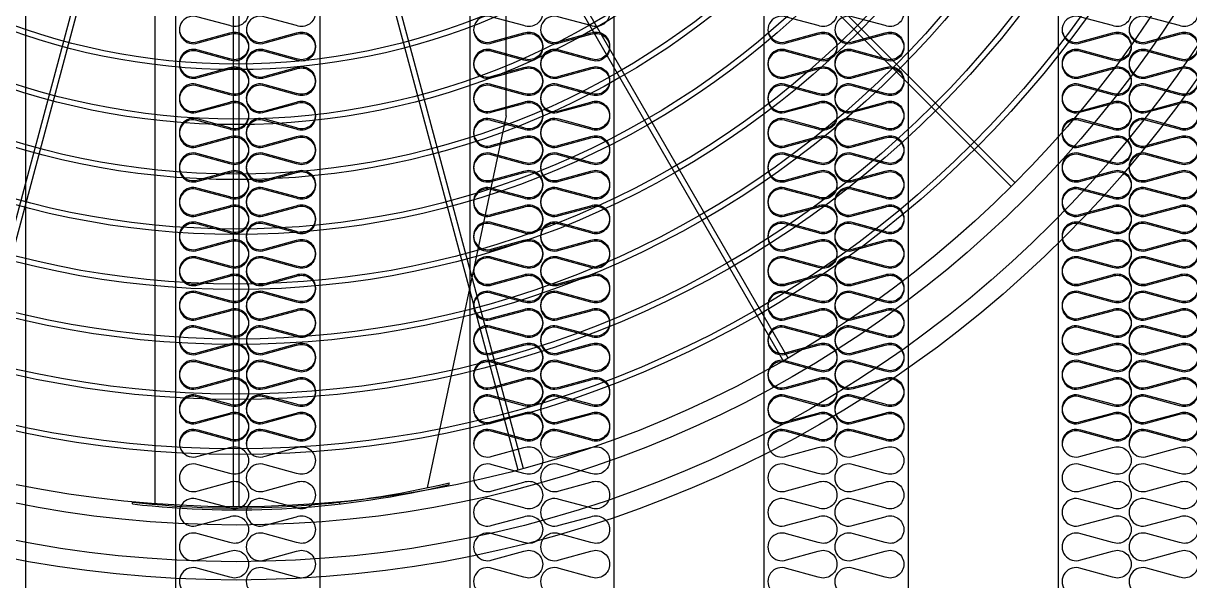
# Model space of a CAD drawing. Header units: millimetres. Extents: x 2197 to 34309, y 1850 to 24558.
# Drawn here: x 7484 to 8697, y 10159 to 10738 of the extents above; entities that cross this region are included whole.
import ezdxf

# ---------------------------------------------------------------- set-up
doc = ezdxf.new("R2010")
doc.units = ezdxf.units.MM
for name, color, linetype in [('LINE', 7, 'Continuous'), ('SMS', 220, 'Continuous'), ('냉각탑', 4, 'Continuous')]:
    doc.layers.add(name, color=color, linetype=linetype)

# ---------------------------------------------------------------- blocks, each defined once
blk = doc.blocks.new('A$C1FB73ED1')
for p, q in [((1326.6, 1237.6), (2130.6, 433.6)), ((1308.9, 1224), (1877.4, 239.3)), ((1314.1, 1227), (1882.6, 242.3)), ((1322.4, 1233.4), (2126.4, 429.4)), ((1260.8, 1220), (966.5, 121.7)), ((1266.6, 1218.4), (972.3, 120.1)), ((1277, 1217.1), (1277, 80)), ((1283, 1217.1), (1283, 80)), ((1293.4, 1218.4), (1587.7, 120.1)), ((1299.2, 1220), (1593.5, 121.7))]:
    blk.add_line(p, q)
for radius in [1280, 1260, 1220, 1200]:
    blk.add_circle((1280, 1280), radius)
at = {"ltscale": 5}
for radius in [1143, 1137, 1083, 1077, 1023, 1017, 963, 957, 903, 897, 843, 837, 783, 777, 723, 717]:
    blk.add_circle((1280, 1280), radius, dxfattribs=at)
at = {"layer": 'LINE', "color": 7}
for p, q in [((1574.8, 506.6), (1574.8, 1010)), ((1191.8, 82.5), (1191.8, 993)), ((1574.8, 506.6), (1488.5, 100.6)), ((1512.8, 104.1), (1512.8, 106.1)), ((1166.8, 83), (1166.8, 85)), ((1393.2, 83), (1393.2, 85))]:
    blk.add_line(p, q, dxfattribs=at)
for radius, start, end in [(998, 263.4876, 283.487), (1000, 263.5007, 283.4595)]:
    blk.add_arc((1280, 1076.6), radius, start, end, dxfattribs=at)
blk = doc.blocks.new('3')
at = {"color": 7}
for p, q in [((7486.6, 13215.9), (7486.6, 9737.9)), ((7642.6, 13215.9), (7642.6, 9737.9)), ((7792.6, 13215.9), (7792.6, 9737.9)), ((7948.6, 13215.9), (7948.6, 9737.9)), ((8098.6, 13215.9), (8098.6, 9737.9)), ((8254.6, 13215.9), (8254.6, 9737.9)), ((8404.6, 13215.9), (8404.6, 9737.9)), ((8560.6, 13215.9), (8560.6, 9737.9))]:
    blk.add_line(p, q, dxfattribs=at)
at = {"layer": 'SMS', "color": 5, "elevation": 0}
for points in [[(7718.5, 10749.6, -0.524856), (7699, 10736.1), (7666.1, 10745, 1.449198), (7666.1, 10718.2), (7699, 10727.1, -0.524856), (7718.5, 10713.6, -0.524856), (7699, 10700.2), (7666.1, 10709.1, 1.449198), (7666.1, 10682.3), (7699, 10691.2, -0.524856), (7718.5, 10677.7, -0.524856), (7699, 10664.3), (7666.1, 10673.2, 1.449198), (7666.1, 10646.4), (7699, 10655.3, -0.524856), (7718.5, 10641.8, -0.524856), (7699, 10628.4), (7666.1, 10637.3, 1.449198), (7666.1, 10610.4), (7699, 10619.3, -0.524856), (7718.5, 10605.9, -0.524856), (7699, 10592.5), (7666.1, 10601.4, 1.449198), (7666.1, 10574.5), (7699, 10583.4, -0.524856), (7718.5, 10570, -0.524856), (7699, 10556.6), (7666.1, 10565.5, 1.449198), (7666.1, 10538.6), (7699, 10547.5, -0.524856), (7718.5, 10534.1, -0.524856), (7699, 10520.7), (7666.1, 10529.6, 1.449198), (7666.1, 10502.7), (7699, 10511.6, -0.524856), (7718.5, 10498.2, -0.524856), (7699, 10484.8), (7666.1, 10493.7, 1.449198), (7666.1, 10466.8), (7699, 10475.7, -0.524856), (7718.5, 10462.3, -0.524856), (7699, 10448.8), (7666.1, 10457.8, 1.449198), (7666.1, 10430.9), (7699, 10439.8, -0.524856), (7718.5, 10426.4, -0.524856), (7699, 10412.9), (7666.1, 10421.8, 1.449198), (7666.1, 10395), (7699, 10403.9, -0.524856), (7718.5, 10390.5, -0.524856), (7699, 10377), (7666.1, 10385.9, 1.449198), (7666.1, 10359.1), (7699, 10368, -0.524856), (7718.5, 10354.5, -0.524856), (7699, 10341.1), (7666.1, 10350, 0.440524), (7647.2, 10340.5, 0.440524)], [(7788.1, 10749.6, -0.524856), (7768.6, 10736.1), (7735.7, 10745, 1.449198), (7735.7, 10718.2), (7768.6, 10727.1, -0.524856), (7788.1, 10713.6, -0.524856), (7768.6, 10700.2), (7735.7, 10709.1, 1.449198), (7735.7, 10682.3), (7768.6, 10691.2, -0.524856), (7788.1, 10677.7, -0.524856), (7768.6, 10664.3), (7735.7, 10673.2, 1.449198), (7735.7, 10646.4), (7768.6, 10655.3, -0.524856), (7788.1, 10641.8, -0.524856), (7768.6, 10628.4), (7735.7, 10637.3, 1.449198), (7735.7, 10610.4), (7768.6, 10619.3, -0.524856), (7788.1, 10605.9, -0.524856), (7768.6, 10592.5), (7735.7, 10601.4, 1.449198), (7735.7, 10574.5), (7768.6, 10583.4, -0.524856), (7788.1, 10570, -0.524856), (7768.6, 10556.6), (7735.7, 10565.5, 1.449198), (7735.7, 10538.6), (7768.6, 10547.5, -0.524856), (7788.1, 10534.1, -0.524856), (7768.6, 10520.7), (7735.7, 10529.6, 1.449198), (7735.7, 10502.7), (7768.6, 10511.6, -0.524856), (7788.1, 10498.2, -0.524856), (7768.6, 10484.8), (7735.7, 10493.7, 1.449198), (7735.7, 10466.8), (7768.6, 10475.7, -0.524856), (7788.1, 10462.3, -0.524856), (7768.6, 10448.8), (7735.7, 10457.8, 1.449198), (7735.7, 10430.9), (7768.6, 10439.8, -0.524856), (7788.1, 10426.4, -0.524856), (7768.6, 10412.9), (7735.7, 10421.8, 1.449198), (7735.7, 10395), (7768.6, 10403.9, -0.524856), (7788.1, 10390.5, -0.524856), (7768.6, 10377), (7735.7, 10385.9, 1.449198), (7735.7, 10359.1), (7768.6, 10368, -0.524856), (7788.1, 10354.5, -0.524856), (7768.6, 10341.1), (7735.7, 10350, 0.440524), (7716.8, 10340.5, 0.440524)], [(8024.5, 10749.6, -0.524856), (8005, 10736.1), (7972.1, 10745, 1.449198), (7972.1, 10718.2), (8005, 10727.1, -0.524856), (8024.5, 10713.6, -0.524856), (8005, 10700.2), (7972.1, 10709.1, 1.449198), (7972.1, 10682.3), (8005, 10691.2, -0.524856), (8024.5, 10677.7, -0.524856), (8005, 10664.3), (7972.1, 10673.2, 1.449198), (7972.1, 10646.4), (8005, 10655.3, -0.524856), (8024.5, 10641.8, -0.524856), (8005, 10628.4), (7972.1, 10637.3, 1.449198), (7972.1, 10610.4), (8005, 10619.3, -0.524856), (8024.5, 10605.9, -0.524856), (8005, 10592.5), (7972.1, 10601.4, 1.449198), (7972.1, 10574.5), (8005, 10583.4, -0.524856), (8024.5, 10570, -0.524856), (8005, 10556.6), (7972.1, 10565.5, 1.449198), (7972.1, 10538.6), (8005, 10547.5, -0.524856), (8024.5, 10534.1, -0.524856), (8005, 10520.7), (7972.1, 10529.6, 1.449198), (7972.1, 10502.7), (8005, 10511.6, -0.524856), (8024.5, 10498.2, -0.524856), (8005, 10484.8), (7972.1, 10493.7, 1.449198), (7972.1, 10466.8), (8005, 10475.7, -0.524856), (8024.5, 10462.3, -0.524856), (8005, 10448.8), (7972.1, 10457.8, 1.449198), (7972.1, 10430.9), (8005, 10439.8, -0.524856), (8024.5, 10426.4, -0.524856), (8005, 10412.9), (7972.1, 10421.8, 1.449198), (7972.1, 10395), (8005, 10403.9, -0.524856), (8024.5, 10390.5, -0.524856), (8005, 10377), (7972.1, 10385.9, 1.449198), (7972.1, 10359.1), (8005, 10368, -0.524856), (8024.5, 10354.5, -0.524856), (8005, 10341.1), (7972.1, 10350, 0.440524), (7953.2, 10340.5, 0.440524)], [(8094.1, 10749.6, -0.524856), (8074.6, 10736.1), (8041.7, 10745, 1.449198), (8041.7, 10718.2), (8074.6, 10727.1, -0.524856), (8094.1, 10713.6, -0.524856), (8074.6, 10700.2), (8041.7, 10709.1, 1.449198), (8041.7, 10682.3), (8074.6, 10691.2, -0.524856), (8094.1, 10677.7, -0.524856), (8074.6, 10664.3), (8041.7, 10673.2, 1.449198), (8041.7, 10646.4), (8074.6, 10655.3, -0.524856), (8094.1, 10641.8, -0.524856), (8074.6, 10628.4), (8041.7, 10637.3, 1.449198), (8041.7, 10610.4), (8074.6, 10619.3, -0.524856), (8094.1, 10605.9, -0.524856), (8074.6, 10592.5), (8041.7, 10601.4, 1.449198), (8041.7, 10574.5), (8074.6, 10583.4, -0.524856), (8094.1, 10570, -0.524856), (8074.6, 10556.6), (8041.7, 10565.5, 1.449198), (8041.7, 10538.6), (8074.6, 10547.5, -0.524856), (8094.1, 10534.1, -0.524856), (8074.6, 10520.7), (8041.7, 10529.6, 1.449198), (8041.7, 10502.7), (8074.6, 10511.6, -0.524856), (8094.1, 10498.2, -0.524856), (8074.6, 10484.8), (8041.7, 10493.7, 1.449198), (8041.7, 10466.8), (8074.6, 10475.7, -0.524856), (8094.1, 10462.3, -0.524856), (8074.6, 10448.8), (8041.7, 10457.8, 1.449198), (8041.7, 10430.9), (8074.6, 10439.8, -0.524856), (8094.1, 10426.4, -0.524856), (8074.6, 10412.9), (8041.7, 10421.8, 1.449198), (8041.7, 10395), (8074.6, 10403.9, -0.524856), (8094.1, 10390.5, -0.524856), (8074.6, 10377), (8041.7, 10385.9, 1.449198), (8041.7, 10359.1), (8074.6, 10368, -0.524856), (8094.1, 10354.5, -0.524856), (8074.6, 10341.1), (8041.7, 10350, 0.440524), (8022.8, 10340.5, 0.440524)], [(8330.5, 10749.6, -0.524856), (8311, 10736.1), (8278.1, 10745, 1.449198), (8278.1, 10718.2), (8311, 10727.1, -0.524856), (8330.5, 10713.6, -0.524856), (8311, 10700.2), (8278.1, 10709.1, 1.449198), (8278.1, 10682.3), (8311, 10691.2, -0.524856), (8330.5, 10677.7, -0.524856), (8311, 10664.3), (8278.1, 10673.2, 1.449198), (8278.1, 10646.4), (8311, 10655.3, -0.524856), (8330.5, 10641.8, -0.524856), (8311, 10628.4), (8278.1, 10637.3, 1.449198), (8278.1, 10610.4), (8311, 10619.3, -0.524856), (8330.5, 10605.9, -0.524856), (8311, 10592.5), (8278.1, 10601.4, 1.449198), (8278.1, 10574.5), (8311, 10583.4, -0.524856), (8330.5, 10570, -0.524856), (8311, 10556.6), (8278.1, 10565.5, 1.449198), (8278.1, 10538.6), (8311, 10547.5, -0.524856), (8330.5, 10534.1, -0.524856), (8311, 10520.7), (8278.1, 10529.6, 1.449198), (8278.1, 10502.7), (8311, 10511.6, -0.524856), (8330.5, 10498.2, -0.524856), (8311, 10484.8), (8278.1, 10493.7, 1.449198), (8278.1, 10466.8), (8311, 10475.7, -0.524856), (8330.5, 10462.3, -0.524856), (8311, 10448.8), (8278.1, 10457.8, 1.449198), (8278.1, 10430.9), (8311, 10439.8, -0.524856), (8330.5, 10426.4, -0.524856), (8311, 10412.9), (8278.1, 10421.8, 1.449198), (8278.1, 10395), (8311, 10403.9, -0.524856), (8330.5, 10390.5, -0.524856), (8311, 10377), (8278.1, 10385.9, 1.449198), (8278.1, 10359.1), (8311, 10368, -0.524856), (8330.5, 10354.5, -0.524856), (8311, 10341.1), (8278.1, 10350, 0.440524), (8259.2, 10340.5, 0.440524)], [(8400.1, 10749.6, -0.524856), (8380.6, 10736.1), (8347.7, 10745, 1.449198), (8347.7, 10718.2), (8380.6, 10727.1, -0.524856), (8400.1, 10713.6, -0.524856), (8380.6, 10700.2), (8347.7, 10709.1, 1.449198), (8347.7, 10682.3), (8380.6, 10691.2, -0.524856), (8400.1, 10677.7, -0.524856), (8380.6, 10664.3), (8347.7, 10673.2, 1.449198), (8347.7, 10646.4), (8380.6, 10655.3, -0.524856), (8400.1, 10641.8, -0.524856), (8380.6, 10628.4), (8347.7, 10637.3, 1.449198), (8347.7, 10610.4), (8380.6, 10619.3, -0.524856), (8400.1, 10605.9, -0.524856), (8380.6, 10592.5), (8347.7, 10601.4, 1.449198), (8347.7, 10574.5), (8380.6, 10583.4, -0.524856), (8400.1, 10570, -0.524856), (8380.6, 10556.6), (8347.7, 10565.5, 1.449198), (8347.7, 10538.6), (8380.6, 10547.5, -0.524856), (8400.1, 10534.1, -0.524856), (8380.6, 10520.7), (8347.7, 10529.6, 1.449198), (8347.7, 10502.7), (8380.6, 10511.6, -0.524856), (8400.1, 10498.2, -0.524856), (8380.6, 10484.8), (8347.7, 10493.7, 1.449198), (8347.7, 10466.8), (8380.6, 10475.7, -0.524856), (8400.1, 10462.3, -0.524856), (8380.6, 10448.8), (8347.7, 10457.8, 1.449198), (8347.7, 10430.9), (8380.6, 10439.8, -0.524856), (8400.1, 10426.4, -0.524856), (8380.6, 10412.9), (8347.7, 10421.8, 1.449198), (8347.7, 10395), (8380.6, 10403.9, -0.524856), (8400.1, 10390.5, -0.524856), (8380.6, 10377), (8347.7, 10385.9, 1.449198), (8347.7, 10359.1), (8380.6, 10368, -0.524856), (8400.1, 10354.5, -0.524856), (8380.6, 10341.1), (8347.7, 10350, 0.440524), (8328.8, 10340.5, 0.440524)], [(8636.5, 10749.6, -0.524856), (8617, 10736.1), (8584.1, 10745, 1.449198), (8584.1, 10718.2), (8617, 10727.1, -0.524856), (8636.5, 10713.6, -0.524856), (8617, 10700.2), (8584.1, 10709.1, 1.449198), (8584.1, 10682.3), (8617, 10691.2, -0.524856), (8636.5, 10677.7, -0.524856), (8617, 10664.3), (8584.1, 10673.2, 1.449198), (8584.1, 10646.4), (8617, 10655.3, -0.524856), (8636.5, 10641.8, -0.524856), (8617, 10628.4), (8584.1, 10637.3, 1.449198), (8584.1, 10610.4), (8617, 10619.3, -0.524856), (8636.5, 10605.9, -0.524856), (8617, 10592.5), (8584.1, 10601.4, 1.449198), (8584.1, 10574.5), (8617, 10583.4, -0.524856), (8636.5, 10570, -0.524856), (8617, 10556.6), (8584.1, 10565.5, 1.449198), (8584.1, 10538.6), (8617, 10547.5, -0.524856), (8636.5, 10534.1, -0.524856), (8617, 10520.7), (8584.1, 10529.6, 1.449198), (8584.1, 10502.7), (8617, 10511.6, -0.524856), (8636.5, 10498.2, -0.524856), (8617, 10484.8), (8584.1, 10493.7, 1.449198), (8584.1, 10466.8), (8617, 10475.7, -0.524856), (8636.5, 10462.3, -0.524856), (8617, 10448.8), (8584.1, 10457.8, 1.449198), (8584.1, 10430.9), (8617, 10439.8, -0.524856), (8636.5, 10426.4, -0.524856), (8617, 10412.9), (8584.1, 10421.8, 1.449198), (8584.1, 10395), (8617, 10403.9, -0.524856), (8636.5, 10390.5, -0.524856), (8617, 10377), (8584.1, 10385.9, 1.449198), (8584.1, 10359.1), (8617, 10368, -0.524856), (8636.5, 10354.5, -0.524856), (8617, 10341.1), (8584.1, 10350, 0.440524), (8565.2, 10340.5, 0.440524)], [(8706.1, 10749.6, -0.524856), (8686.6, 10736.1), (8653.7, 10745, 1.449198), (8653.7, 10718.2), (8686.6, 10727.1, -0.524856), (8706.1, 10713.6, -0.524856), (8686.6, 10700.2), (8653.7, 10709.1, 1.449198), (8653.7, 10682.3), (8686.6, 10691.2, -0.524856), (8706.1, 10677.7, -0.524856), (8686.6, 10664.3), (8653.7, 10673.2, 1.449198), (8653.7, 10646.4), (8686.6, 10655.3, -0.524856), (8706.1, 10641.8, -0.524856), (8686.6, 10628.4), (8653.7, 10637.3, 1.449198), (8653.7, 10610.4), (8686.6, 10619.3, -0.524856), (8706.1, 10605.9, -0.524856), (8686.6, 10592.5), (8653.7, 10601.4, 1.449198), (8653.7, 10574.5), (8686.6, 10583.4, -0.524856), (8706.1, 10570, -0.524856), (8686.6, 10556.6), (8653.7, 10565.5, 1.449198), (8653.7, 10538.6), (8686.6, 10547.5, -0.524856), (8706.1, 10534.1, -0.524856), (8686.6, 10520.7), (8653.7, 10529.6, 1.449198), (8653.7, 10502.7), (8686.6, 10511.6, -0.524856), (8706.1, 10498.2, -0.524856), (8686.6, 10484.8), (8653.7, 10493.7, 1.449198), (8653.7, 10466.8), (8686.6, 10475.7, -0.524856), (8706.1, 10462.3, -0.524856), (8686.6, 10448.8), (8653.7, 10457.8, 1.449198), (8653.7, 10430.9), (8686.6, 10439.8, -0.524856), (8706.1, 10426.4, -0.524856), (8686.6, 10412.9), (8653.7, 10421.8, 1.449198), (8653.7, 10395), (8686.6, 10403.9, -0.524856), (8706.1, 10390.5, -0.524856), (8686.6, 10377), (8653.7, 10385.9, 1.449198), (8653.7, 10359.1), (8686.6, 10368, -0.524856), (8706.1, 10354.5, -0.524856), (8686.6, 10341.1), (8653.7, 10350, 0.440524), (8634.8, 10340.5, 0.440524)], [(7647.1, 10729.4, 0.446849), (7666.1, 10719.6), (7699, 10728.5, -0.524856), (7718.5, 10715, -0.524856), (7699, 10701.6), (7666.1, 10710.5, 1.449198), (7666.1, 10683.6), (7699, 10692.5, -0.524856), (7718.5, 10679.1, -0.524856), (7699, 10665.7), (7666.1, 10674.6, 1.449198), (7666.1, 10647.7), (7699, 10656.6, -0.524856), (7718.5, 10643.2, -0.524856), (7699, 10629.8), (7666.1, 10638.7, 1.449198), (7666.1, 10611.8), (7699, 10620.7, -0.524856), (7718.5, 10607.3, -0.524856), (7699, 10593.9), (7666.1, 10602.8, 1.449198), (7666.1, 10575.9), (7699, 10584.8, -0.524856), (7718.5, 10571.4, -0.524856), (7699, 10558), (7666.1, 10566.9, 1.449198), (7666.1, 10540), (7699, 10548.9, -0.524856), (7718.5, 10535.5, -0.524856), (7699, 10522), (7666.1, 10531, 1.449198), (7666.1, 10504.1), (7699, 10513, -0.524856), (7718.5, 10499.6, -0.524856), (7699, 10486.1), (7666.1, 10495, 1.449198), (7666.1, 10468.2), (7699, 10477.1, -0.524856), (7718.5, 10463.7, -0.524856), (7699, 10450.2), (7666.1, 10459.1, 1.449198), (7666.1, 10432.3), (7699, 10441.2, -0.524856), (7718.5, 10427.7, -0.524856), (7699, 10414.3), (7666.1, 10423.2, 1.449198), (7666.1, 10396.4), (7699, 10405.3, -0.524856), (7718.5, 10391.8, -0.524856), (7699, 10378.4), (7666.1, 10387.3, 1.449198), (7666.1, 10360.5), (7699, 10369.4, -0.524856), (7718.5, 10355.9, -0.524856), (7699, 10342.5), (7666.1, 10351.4, 1.449198), (7666.1, 10324.5), (7699, 10333.4, -0.524856), (7718.5, 10320, -0.524856), (7699, 10306.6), (7666.1, 10315.5, 1.449198), (7666.1, 10288.6), (7699, 10297.5, -0.524856), (7718.5, 10284.1, -0.524856), (7699, 10270.7), (7666.1, 10279.6, 1.449198), (7666.1, 10252.7), (7699, 10261.6, -0.524856), (7718.5, 10248.2, -0.524856), (7699, 10234.8), (7666.1, 10243.7, 1.449198), (7666.1, 10216.8), (7699, 10225.7, -0.524856), (7718.5, 10212.3, -0.524856), (7699, 10198.9), (7666.1, 10207.8, 1.449198), (7666.1, 10180.9), (7699, 10189.8, -0.524856), (7718.5, 10176.4, -0.524856), (7699, 10162.9), (7666.1, 10171.9, 1.449198), (7666.1, 10145)], [(7716.7, 10729.4, 0.446849), (7735.7, 10719.6), (7768.6, 10728.5, -0.524856), (7788.1, 10715, -0.524856), (7768.6, 10701.6), (7735.7, 10710.5, 1.449198), (7735.7, 10683.6), (7768.6, 10692.5, -0.524856), (7788.1, 10679.1, -0.524856), (7768.6, 10665.7), (7735.7, 10674.6, 1.449198), (7735.7, 10647.7), (7768.6, 10656.6, -0.524856), (7788.1, 10643.2, -0.524856), (7768.6, 10629.8), (7735.7, 10638.7, 1.449198), (7735.7, 10611.8), (7768.6, 10620.7, -0.524856), (7788.1, 10607.3, -0.524856), (7768.6, 10593.9), (7735.7, 10602.8, 1.449198), (7735.7, 10575.9), (7768.6, 10584.8, -0.524856), (7788.1, 10571.4, -0.524856), (7768.6, 10558), (7735.7, 10566.9, 1.449198), (7735.7, 10540), (7768.6, 10548.9, -0.524856), (7788.1, 10535.5, -0.524856), (7768.6, 10522), (7735.7, 10531, 1.449198), (7735.7, 10504.1), (7768.6, 10513, -0.524856), (7788.1, 10499.6, -0.524856), (7768.6, 10486.1), (7735.7, 10495, 1.449198), (7735.7, 10468.2), (7768.6, 10477.1, -0.524856), (7788.1, 10463.7, -0.524856), (7768.6, 10450.2), (7735.7, 10459.1, 1.449198), (7735.7, 10432.3), (7768.6, 10441.2, -0.524856), (7788.1, 10427.7, -0.524856), (7768.6, 10414.3), (7735.7, 10423.2, 1.449198), (7735.7, 10396.4), (7768.6, 10405.3, -0.524856), (7788.1, 10391.8, -0.524856), (7768.6, 10378.4), (7735.7, 10387.3, 1.449198), (7735.7, 10360.5), (7768.6, 10369.4, -0.524856), (7788.1, 10355.9, -0.524856), (7768.6, 10342.5), (7735.7, 10351.4, 1.449198), (7735.7, 10324.5), (7768.6, 10333.4, -0.524856), (7788.1, 10320, -0.524856), (7768.6, 10306.6), (7735.7, 10315.5, 1.449198), (7735.7, 10288.6), (7768.6, 10297.5, -0.524856), (7788.1, 10284.1, -0.524856), (7768.6, 10270.7), (7735.7, 10279.6, 1.449198), (7735.7, 10252.7), (7768.6, 10261.6, -0.524856), (7788.1, 10248.2, -0.524856), (7768.6, 10234.8), (7735.7, 10243.7, 1.449198), (7735.7, 10216.8), (7768.6, 10225.7, -0.524856), (7788.1, 10212.3, -0.524856), (7768.6, 10198.9), (7735.7, 10207.8, 1.449198), (7735.7, 10180.9), (7768.6, 10189.8, -0.524856), (7788.1, 10176.4, -0.524856), (7768.6, 10162.9), (7735.7, 10171.9, 1.449198), (7735.7, 10145)], [(7953.1, 10729.4, 0.446849), (7972.1, 10719.6), (8005, 10728.5, -0.524856), (8024.5, 10715, -0.524856), (8005, 10701.6), (7972.1, 10710.5, 1.449198), (7972.1, 10683.6), (8005, 10692.5, -0.524856), (8024.5, 10679.1, -0.524856), (8005, 10665.7), (7972.1, 10674.6, 1.449198), (7972.1, 10647.7), (8005, 10656.6, -0.524856), (8024.5, 10643.2, -0.524856), (8005, 10629.8), (7972.1, 10638.7, 1.449198), (7972.1, 10611.8), (8005, 10620.7, -0.524856), (8024.5, 10607.3, -0.524856), (8005, 10593.9), (7972.1, 10602.8, 1.449198), (7972.1, 10575.9), (8005, 10584.8, -0.524856), (8024.5, 10571.4, -0.524856), (8005, 10558), (7972.1, 10566.9, 1.449198), (7972.1, 10540), (8005, 10548.9, -0.524856), (8024.5, 10535.5, -0.524856), (8005, 10522), (7972.1, 10531, 1.449198), (7972.1, 10504.1), (8005, 10513, -0.524856), (8024.5, 10499.6, -0.524856), (8005, 10486.1), (7972.1, 10495, 1.449198), (7972.1, 10468.2), (8005, 10477.1, -0.524856), (8024.5, 10463.7, -0.524856), (8005, 10450.2), (7972.1, 10459.1, 1.449198), (7972.1, 10432.3), (8005, 10441.2, -0.524856), (8024.5, 10427.7, -0.524856), (8005, 10414.3), (7972.1, 10423.2, 1.449198), (7972.1, 10396.4), (8005, 10405.3, -0.524856), (8024.5, 10391.8, -0.524856), (8005, 10378.4), (7972.1, 10387.3, 1.449198), (7972.1, 10360.5), (8005, 10369.4, -0.524856), (8024.5, 10355.9, -0.524856), (8005, 10342.5), (7972.1, 10351.4, 1.449198), (7972.1, 10324.5), (8005, 10333.4, -0.524856), (8024.5, 10320, -0.524856), (8005, 10306.6), (7972.1, 10315.5, 1.449198), (7972.1, 10288.6), (8005, 10297.5, -0.524856), (8024.5, 10284.1, -0.524856), (8005, 10270.7), (7972.1, 10279.6, 1.449198), (7972.1, 10252.7), (8005, 10261.6, -0.524856), (8024.5, 10248.2, -0.524856), (8005, 10234.8), (7972.1, 10243.7, 1.449198), (7972.1, 10216.8), (8005, 10225.7, -0.524856), (8024.5, 10212.3, -0.524856), (8005, 10198.9), (7972.1, 10207.8, 1.449198), (7972.1, 10180.9), (8005, 10189.8, -0.524856), (8024.5, 10176.4, -0.524856), (8005, 10162.9), (7972.1, 10171.9, 1.449198), (7972.1, 10145)], [(8022.7, 10729.4, 0.446849), (8041.7, 10719.6), (8074.6, 10728.5, -0.524856), (8094.1, 10715, -0.524856), (8074.6, 10701.6), (8041.7, 10710.5, 1.449198), (8041.7, 10683.6), (8074.6, 10692.5, -0.524856), (8094.1, 10679.1, -0.524856), (8074.6, 10665.7), (8041.7, 10674.6, 1.449198), (8041.7, 10647.7), (8074.6, 10656.6, -0.524856), (8094.1, 10643.2, -0.524856), (8074.6, 10629.8), (8041.7, 10638.7, 1.449198), (8041.7, 10611.8), (8074.6, 10620.7, -0.524856), (8094.1, 10607.3, -0.524856), (8074.6, 10593.9), (8041.7, 10602.8, 1.449198), (8041.7, 10575.9), (8074.6, 10584.8, -0.524856), (8094.1, 10571.4, -0.524856), (8074.6, 10558), (8041.7, 10566.9, 1.449198), (8041.7, 10540), (8074.6, 10548.9, -0.524856), (8094.1, 10535.5, -0.524856), (8074.6, 10522), (8041.7, 10531, 1.449198), (8041.7, 10504.1), (8074.6, 10513, -0.524856), (8094.1, 10499.6, -0.524856), (8074.6, 10486.1), (8041.7, 10495, 1.449198), (8041.7, 10468.2), (8074.6, 10477.1, -0.524856), (8094.1, 10463.7, -0.524856), (8074.6, 10450.2), (8041.7, 10459.1, 1.449198), (8041.7, 10432.3), (8074.6, 10441.2, -0.524856), (8094.1, 10427.7, -0.524856), (8074.6, 10414.3), (8041.7, 10423.2, 1.449198), (8041.7, 10396.4), (8074.6, 10405.3, -0.524856), (8094.1, 10391.8, -0.524856), (8074.6, 10378.4), (8041.7, 10387.3, 1.449198), (8041.7, 10360.5), (8074.6, 10369.4, -0.524856), (8094.1, 10355.9, -0.524856), (8074.6, 10342.5), (8041.7, 10351.4, 1.449198), (8041.7, 10324.5), (8074.6, 10333.4, -0.524856), (8094.1, 10320, -0.524856), (8074.6, 10306.6), (8041.7, 10315.5, 1.449198), (8041.7, 10288.6), (8074.6, 10297.5, -0.524856), (8094.1, 10284.1, -0.524856), (8074.6, 10270.7), (8041.7, 10279.6, 1.449198), (8041.7, 10252.7), (8074.6, 10261.6, -0.524856), (8094.1, 10248.2, -0.524856), (8074.6, 10234.8), (8041.7, 10243.7, 1.449198), (8041.7, 10216.8), (8074.6, 10225.7, -0.524856), (8094.1, 10212.3, -0.524856), (8074.6, 10198.9), (8041.7, 10207.8, 1.449198), (8041.7, 10180.9), (8074.6, 10189.8, -0.524856), (8094.1, 10176.4, -0.524856), (8074.6, 10162.9), (8041.7, 10171.9, 1.449198), (8041.7, 10145)], [(8259.1, 10729.4, 0.446849), (8278.1, 10719.6), (8311, 10728.5, -0.524856), (8330.5, 10715, -0.524856), (8311, 10701.6), (8278.1, 10710.5, 1.449198), (8278.1, 10683.6), (8311, 10692.5, -0.524856), (8330.5, 10679.1, -0.524856), (8311, 10665.7), (8278.1, 10674.6, 1.449198), (8278.1, 10647.7), (8311, 10656.6, -0.524856), (8330.5, 10643.2, -0.524856), (8311, 10629.8), (8278.1, 10638.7, 1.449198), (8278.1, 10611.8), (8311, 10620.7, -0.524856), (8330.5, 10607.3, -0.524856), (8311, 10593.9), (8278.1, 10602.8, 1.449198), (8278.1, 10575.9), (8311, 10584.8, -0.524856), (8330.5, 10571.4, -0.524856), (8311, 10558), (8278.1, 10566.9, 1.449198), (8278.1, 10540), (8311, 10548.9, -0.524856), (8330.5, 10535.5, -0.524856), (8311, 10522), (8278.1, 10531, 1.449198), (8278.1, 10504.1), (8311, 10513, -0.524856), (8330.5, 10499.6, -0.524856), (8311, 10486.1), (8278.1, 10495, 1.449198), (8278.1, 10468.2), (8311, 10477.1, -0.524856), (8330.5, 10463.7, -0.524856), (8311, 10450.2), (8278.1, 10459.1, 1.449198), (8278.1, 10432.3), (8311, 10441.2, -0.524856), (8330.5, 10427.7, -0.524856), (8311, 10414.3), (8278.1, 10423.2, 1.449198), (8278.1, 10396.4), (8311, 10405.3, -0.524856), (8330.5, 10391.8, -0.524856), (8311, 10378.4), (8278.1, 10387.3, 1.449198), (8278.1, 10360.5), (8311, 10369.4, -0.524856), (8330.5, 10355.9, -0.524856), (8311, 10342.5), (8278.1, 10351.4, 1.449198), (8278.1, 10324.5), (8311, 10333.4, -0.524856), (8330.5, 10320, -0.524856), (8311, 10306.6), (8278.1, 10315.5, 1.449198), (8278.1, 10288.6), (8311, 10297.5, -0.524856), (8330.5, 10284.1, -0.524856), (8311, 10270.7), (8278.1, 10279.6, 1.449198), (8278.1, 10252.7), (8311, 10261.6, -0.524856), (8330.5, 10248.2, -0.524856), (8311, 10234.8), (8278.1, 10243.7, 1.449198), (8278.1, 10216.8), (8311, 10225.7, -0.524856), (8330.5, 10212.3, -0.524856), (8311, 10198.9), (8278.1, 10207.8, 1.449198), (8278.1, 10180.9), (8311, 10189.8, -0.524856), (8330.5, 10176.4, -0.524856), (8311, 10162.9), (8278.1, 10171.9, 1.449198), (8278.1, 10145)], [(8328.7, 10729.4, 0.446849), (8347.7, 10719.6), (8380.6, 10728.5, -0.524856), (8400.1, 10715, -0.524856), (8380.6, 10701.6), (8347.7, 10710.5, 1.449198), (8347.7, 10683.6), (8380.6, 10692.5, -0.524856), (8400.1, 10679.1, -0.524856), (8380.6, 10665.7), (8347.7, 10674.6, 1.449198), (8347.7, 10647.7), (8380.6, 10656.6, -0.524856), (8400.1, 10643.2, -0.524856), (8380.6, 10629.8), (8347.7, 10638.7, 1.449198), (8347.7, 10611.8), (8380.6, 10620.7, -0.524856), (8400.1, 10607.3, -0.524856), (8380.6, 10593.9), (8347.7, 10602.8, 1.449198), (8347.7, 10575.9), (8380.6, 10584.8, -0.524856), (8400.1, 10571.4, -0.524856), (8380.6, 10558), (8347.7, 10566.9, 1.449198), (8347.7, 10540), (8380.6, 10548.9, -0.524856), (8400.1, 10535.5, -0.524856), (8380.6, 10522), (8347.7, 10531, 1.449198), (8347.7, 10504.1), (8380.6, 10513, -0.524856), (8400.1, 10499.6, -0.524856), (8380.6, 10486.1), (8347.7, 10495, 1.449198), (8347.7, 10468.2), (8380.6, 10477.1, -0.524856), (8400.1, 10463.7, -0.524856), (8380.6, 10450.2), (8347.7, 10459.1, 1.449198), (8347.7, 10432.3), (8380.6, 10441.2, -0.524856), (8400.1, 10427.7, -0.524856), (8380.6, 10414.3), (8347.7, 10423.2, 1.449198), (8347.7, 10396.4), (8380.6, 10405.3, -0.524856), (8400.1, 10391.8, -0.524856), (8380.6, 10378.4), (8347.7, 10387.3, 1.449198), (8347.7, 10360.5), (8380.6, 10369.4, -0.524856), (8400.1, 10355.9, -0.524856), (8380.6, 10342.5), (8347.7, 10351.4, 1.449198), (8347.7, 10324.5), (8380.6, 10333.4, -0.524856), (8400.1, 10320, -0.524856), (8380.6, 10306.6), (8347.7, 10315.5, 1.449198), (8347.7, 10288.6), (8380.6, 10297.5, -0.524856), (8400.1, 10284.1, -0.524856), (8380.6, 10270.7), (8347.7, 10279.6, 1.449198), (8347.7, 10252.7), (8380.6, 10261.6, -0.524856), (8400.1, 10248.2, -0.524856), (8380.6, 10234.8), (8347.7, 10243.7, 1.449198), (8347.7, 10216.8), (8380.6, 10225.7, -0.524856), (8400.1, 10212.3, -0.524856), (8380.6, 10198.9), (8347.7, 10207.8, 1.449198), (8347.7, 10180.9), (8380.6, 10189.8, -0.524856), (8400.1, 10176.4, -0.524856), (8380.6, 10162.9), (8347.7, 10171.9, 1.449198), (8347.7, 10145)], [(8565.1, 10729.4, 0.446849), (8584.1, 10719.6), (8617, 10728.5, -0.524856), (8636.5, 10715, -0.524856), (8617, 10701.6), (8584.1, 10710.5, 1.449198), (8584.1, 10683.6), (8617, 10692.5, -0.524856), (8636.5, 10679.1, -0.524856), (8617, 10665.7), (8584.1, 10674.6, 1.449198), (8584.1, 10647.7), (8617, 10656.6, -0.524856), (8636.5, 10643.2, -0.524856), (8617, 10629.8), (8584.1, 10638.7, 1.449198), (8584.1, 10611.8), (8617, 10620.7, -0.524856), (8636.5, 10607.3, -0.524856), (8617, 10593.9), (8584.1, 10602.8, 1.449198), (8584.1, 10575.9), (8617, 10584.8, -0.524856), (8636.5, 10571.4, -0.524856), (8617, 10558), (8584.1, 10566.9, 1.449198), (8584.1, 10540), (8617, 10548.9, -0.524856), (8636.5, 10535.5, -0.524856), (8617, 10522), (8584.1, 10531, 1.449198), (8584.1, 10504.1), (8617, 10513, -0.524856), (8636.5, 10499.6, -0.524856), (8617, 10486.1), (8584.1, 10495, 1.449198), (8584.1, 10468.2), (8617, 10477.1, -0.524856), (8636.5, 10463.7, -0.524856), (8617, 10450.2), (8584.1, 10459.1, 1.449198), (8584.1, 10432.3), (8617, 10441.2, -0.524856), (8636.5, 10427.7, -0.524856), (8617, 10414.3), (8584.1, 10423.2, 1.449198), (8584.1, 10396.4), (8617, 10405.3, -0.524856), (8636.5, 10391.8, -0.524856), (8617, 10378.4), (8584.1, 10387.3, 1.449198), (8584.1, 10360.5), (8617, 10369.4, -0.524856), (8636.5, 10355.9, -0.524856), (8617, 10342.5), (8584.1, 10351.4, 1.449198), (8584.1, 10324.5), (8617, 10333.4, -0.524856), (8636.5, 10320, -0.524856), (8617, 10306.6), (8584.1, 10315.5, 1.449198), (8584.1, 10288.6), (8617, 10297.5, -0.524856), (8636.5, 10284.1, -0.524856), (8617, 10270.7), (8584.1, 10279.6, 1.449198), (8584.1, 10252.7), (8617, 10261.6, -0.524856), (8636.5, 10248.2, -0.524856), (8617, 10234.8), (8584.1, 10243.7, 1.449198), (8584.1, 10216.8), (8617, 10225.7, -0.524856), (8636.5, 10212.3, -0.524856), (8617, 10198.9), (8584.1, 10207.8, 1.449198), (8584.1, 10180.9), (8617, 10189.8, -0.524856), (8636.5, 10176.4, -0.524856), (8617, 10162.9), (8584.1, 10171.9, 1.449198), (8584.1, 10145)], [(8634.7, 10729.4, 0.446849), (8653.7, 10719.6), (8686.6, 10728.5, -0.524856), (8706.1, 10715, -0.524856), (8686.6, 10701.6), (8653.7, 10710.5, 1.449198), (8653.7, 10683.6), (8686.6, 10692.5, -0.524856), (8706.1, 10679.1, -0.524856), (8686.6, 10665.7), (8653.7, 10674.6, 1.449198), (8653.7, 10647.7), (8686.6, 10656.6, -0.524856), (8706.1, 10643.2, -0.524856), (8686.6, 10629.8), (8653.7, 10638.7, 1.449198), (8653.7, 10611.8), (8686.6, 10620.7, -0.524856), (8706.1, 10607.3, -0.524856), (8686.6, 10593.9), (8653.7, 10602.8, 1.449198), (8653.7, 10575.9), (8686.6, 10584.8, -0.524856), (8706.1, 10571.4, -0.524856), (8686.6, 10558), (8653.7, 10566.9, 1.449198), (8653.7, 10540), (8686.6, 10548.9, -0.524856), (8706.1, 10535.5, -0.524856), (8686.6, 10522), (8653.7, 10531, 1.449198), (8653.7, 10504.1), (8686.6, 10513, -0.524856), (8706.1, 10499.6, -0.524856), (8686.6, 10486.1), (8653.7, 10495, 1.449198), (8653.7, 10468.2), (8686.6, 10477.1, -0.524856), (8706.1, 10463.7, -0.524856), (8686.6, 10450.2), (8653.7, 10459.1, 1.449198), (8653.7, 10432.3), (8686.6, 10441.2, -0.524856), (8706.1, 10427.7, -0.524856), (8686.6, 10414.3), (8653.7, 10423.2, 1.449198), (8653.7, 10396.4), (8686.6, 10405.3, -0.524856), (8706.1, 10391.8, -0.524856), (8686.6, 10378.4), (8653.7, 10387.3, 1.449198), (8653.7, 10360.5), (8686.6, 10369.4, -0.524856), (8706.1, 10355.9, -0.524856), (8686.6, 10342.5), (8653.7, 10351.4, 1.449198), (8653.7, 10324.5), (8686.6, 10333.4, -0.524856), (8706.1, 10320, -0.524856), (8686.6, 10306.6), (8653.7, 10315.5, 1.449198), (8653.7, 10288.6), (8686.6, 10297.5, -0.524856), (8706.1, 10284.1, -0.524856), (8686.6, 10270.7), (8653.7, 10279.6, 1.449198), (8653.7, 10252.7), (8686.6, 10261.6, -0.524856), (8706.1, 10248.2, -0.524856), (8686.6, 10234.8), (8653.7, 10243.7, 1.449198), (8653.7, 10216.8), (8686.6, 10225.7, -0.524856), (8706.1, 10212.3, -0.524856), (8686.6, 10198.9), (8653.7, 10207.8, 1.449198), (8653.7, 10180.9), (8686.6, 10189.8, -0.524856), (8706.1, 10176.4, -0.524856), (8686.6, 10162.9), (8653.7, 10171.9, 1.449198), (8653.7, 10145)], [(7666.1, 10350, 1.449198), (7666.1, 10323.2), (7699, 10332.1, -0.524856), (7718.5, 10318.6, -0.524856), (7699, 10305.2), (7666.1, 10314.1, 0.54148), (7646.7, 10299.9, 0.54148)], [(7735.7, 10350, 1.449198), (7735.7, 10323.2), (7768.6, 10332.1, -0.524856), (7788.1, 10318.6, -0.524856), (7768.6, 10305.2), (7735.7, 10314.1, 0.54148), (7716.3, 10299.9, 0.54148)], [(7972.1, 10350, 1.449198), (7972.1, 10323.2), (8005, 10332.1, -0.524856), (8024.5, 10318.6, -0.524856), (8005, 10305.2), (7972.1, 10314.1, 0.54148), (7952.7, 10299.9, 0.54148)], [(8041.7, 10350, 1.449198), (8041.7, 10323.2), (8074.6, 10332.1, -0.524856), (8094.1, 10318.6, -0.524856), (8074.6, 10305.2), (8041.7, 10314.1, 0.54148), (8022.3, 10299.9, 0.54148)], [(8278.1, 10350, 1.449198), (8278.1, 10323.2), (8311, 10332.1, -0.524856), (8330.5, 10318.6, -0.524856), (8311, 10305.2), (8278.1, 10314.1, 0.54148), (8258.7, 10299.9, 0.54148)], [(8347.7, 10350, 1.449198), (8347.7, 10323.2), (8380.6, 10332.1, -0.524856), (8400.1, 10318.6, -0.524856), (8380.6, 10305.2), (8347.7, 10314.1, 0.54148), (8328.3, 10299.9, 0.54148)], [(8584.1, 10350, 1.449198), (8584.1, 10323.2), (8617, 10332.1, -0.524856), (8636.5, 10318.6, -0.524856), (8617, 10305.2), (8584.1, 10314.1, 0.54148), (8564.7, 10299.9, 0.54148)], [(8653.7, 10350, 1.449198), (8653.7, 10323.2), (8686.6, 10332.1, -0.524856), (8706.1, 10318.6, -0.524856), (8686.6, 10305.2), (8653.7, 10314.1, 0.54148), (8634.3, 10299.9, 0.54148)]]:
    blk.add_lwpolyline(points, format="xyb", dxfattribs=at)
at = {"layer": '냉각탑', "xscale": 0.9523437499999998, "yscale": 0.9523437499999998, "zscale": 0.9523437499999998}
blk.add_blockref('A$C1FB73ED1', (6486.6, 10159.9), dxfattribs=at)

msp = doc.modelspace()

# ---------------------------------------------------------------- block references
msp.add_blockref('3', (0, 0))

doc.saveas('drawing.dxf')
